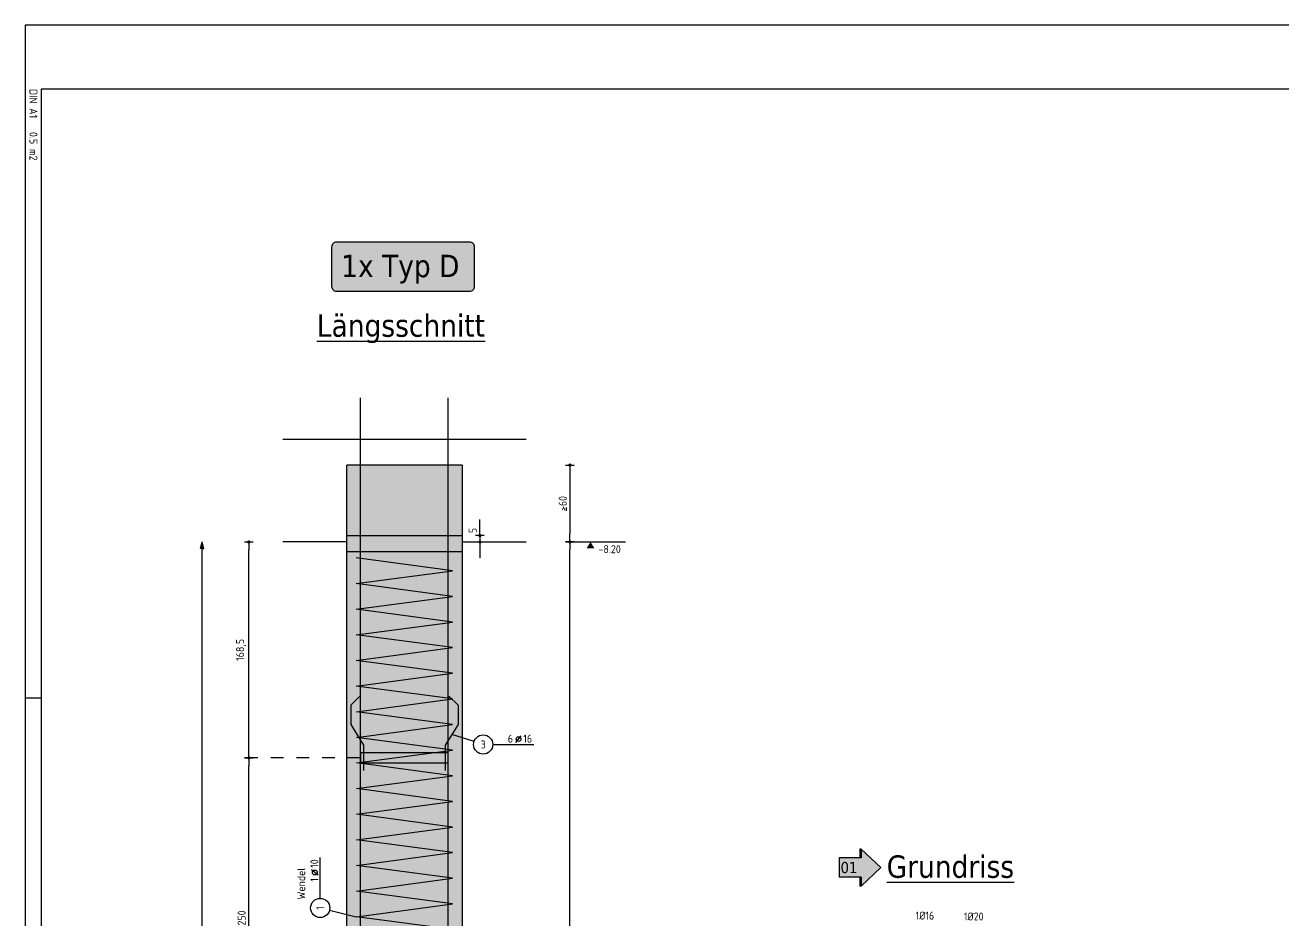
# Model space of a CAD drawing. Extents: x 11 to 30.7, y 16.9 to 38.7.
# Drawn here: x 11.02 to 20.84, y 30.94 to 37.93 of the extents above; entities that cross this region are included whole.
import ezdxf
from ezdxf.enums import TextEntityAlignment as Align

# ---------------------------------------------------------------- set-up
doc = ezdxf.new("R2010")
doc.units = 0
doc.header["$LTSCALE"] = 0.25
doc.linetypes.add('AUSGEZOGEN', pattern=[1000.01, 1000, 0.01])
doc.linetypes.add('DASHDOT2', pattern=[0.5, 0.25, -0.125, 0, -0.125])
for name, color, linetype in [('ACHSEN', 7, 'Continuous'), ('BETON', 7, 'Continuous'), ('grau_hell', 7, 'Continuous'), ('grau_mittel', 7, 'Continuous'), ('HILFE', 7, 'Continuous'), ('index', 7, 'Continuous'), ('koten', 7, 'Continuous'), ('MASSE', 7, 'Continuous'), ('OBJEKT', 7, 'Continuous'), ('RAHMEN', 7, 'Continuous'), ('RND', 7, 'Continuous'), ('STAHL', 7, 'Continuous'), ('TEXT', 7, 'Continuous')]:
    doc.layers.add(name, color=color, linetype=linetype)
doc.layers.add('NOPLOT', color=7, linetype='Continuous', plot=False)
doc.styles.add('helv', font='tahoma.ttf')
doc.styles.add('txt', font='isocp.shx')
doc.linetypes.add('ZICKZACK', pattern='A,0.0001,-0.2,[131,ltypeshp.shx,S=0.2,R=0,X=-0.2,Y=0],-0.4,[131,ltypeshp.shx,S=0.2,R=180,X=0.2,Y=0],-0.2', length=0.8001)
doc.dimstyles.new('DOT_I', dxfattribs={"dimscale": 0.25, "dimtxt": 0.25, "dimasz": 0.25, "dimexe": 0.1, "dimexo": 0.3, "dimgap": 0.1, "dimtad": 1, "dimdec": 3, "dimzin": 3, "dimtxsty": 'txt', "dimblk": 'DOT', "dimblk1": 'DOT', "dimblk2": 'DOT', "dimsah": 1, "dimcen": 0.1, "dimse1": 1, "dimse2": 1, "dimazin": 0, "dimtfac": 1, "dimtdec": 4, "dimtix": 1, "dimtmove": 2, "dimatfit": 3, "dimfxl": 0, "dimtvp": 1, "dimtolj": 1, "dimtzin": 0, "dimarcsym": 0})

# ---------------------------------------------------------------- blocks, each defined once
blk = doc.blocks.new('DINA1')
at = {"layer": 'RAHMEN'}
for p, q in [((0, 59.4), (0, 0)), ((0, 0), (84.1, 0))]:
    blk.add_line(p, q, dxfattribs=at)
at = {"layer": 'RAHMEN', "color": 5}
for p, q in [((2, 58.9), (2, 0.5)), ((2, 0.5), (83.6, 0.5))]:
    blk.add_line(p, q, dxfattribs=at)
at = {"layer": 'RAHMEN', "color": 7}
blk.add_line((21, 0), (21, 0.5), dxfattribs=at)
at = {"layer": 'RAHMEN', "color": 7, "style": 'txt'}
blk.add_text('DIN A1   0.5 m2', height=0.25, dxfattribs=at).set_placement((1.989, 0.133))
blk = doc.blocks.new('DOT')
at = {"layer": 'MASSE', "color": 7, "linetype": 'Continuous'}
for p, q in [((0, 0), (-1, 0)), ((0, 0.54), (0, -0.54))]:
    blk.add_line(p, q, dxfattribs=at)
at = {"layer": 'MASSE', "color": 7, "linetype": 'Continuous', "const_width": 0.2}
blk.add_lwpolyline([(-0.1, 0, 1), (0.1, 0, 1)], format="xyb", close=True, dxfattribs=at)
blk = doc.blocks.new('*D22')
at = {"layer": 'Defpoints', "color": 0, "linetype": 'AUSGEZOGEN', "transparency": 16777216}
for p in [(15.2694, 33.8939), (15.2694, 33.8939), (15.2694, 22.0939)]:
    blk.add_point(p, dxfattribs=at)
at = {"layer": 'MASSE', "color": 0, "linetype": 'AUSGEZOGEN', "lineweight": -2, "transparency": 16777216}
blk.add_line((15.2694, 22.1564), (15.2694, 33.8314), dxfattribs=at)
at = {"layer": 'MASSE', "color": 0, "linetype": 'AUSGEZOGEN', "lineweight": -2, "transparency": 16777216, "xscale": 0.0625, "yscale": 0.0625, "zscale": 0.0625}
for p, rotation in [((15.2694, 33.8939), 90), ((15.2694, 22.0939), 270)]:
    blk.add_blockref('DOT', p, dxfattribs=dict(at, rotation=rotation))
at = {"layer": 'MASSE', "color": 0, "linetype": 'AUSGEZOGEN', "transparency": 16777216, "insert": (15.2132, 27.9939), "char_height": 0.0625, "attachment_point": 5, "rotation": 90, "style": 'txt'}
blk.add_mtext('\\A1;1180', dxfattribs=at)
blk = doc.blocks.new('*D20')
at = {"layer": 'Defpoints', "color": 0, "linetype": 'AUSGEZOGEN', "ltscale": 0.1, "transparency": 16777216}
for p in [(14.567, 33.9439), (14.567, 33.8939), (14.567, 33.8939)]:
    blk.add_point(p, dxfattribs=at)
at = {"layer": 'MASSE', "color": 0, "linetype": 'AUSGEZOGEN', "lineweight": -2, "ltscale": 0.1, "transparency": 16777216}
for p, q in [((14.567, 34.0064), (14.567, 34.0689)), ((14.567, 33.9439), (14.567, 33.8939)), ((14.567, 33.8314), (14.567, 33.7689))]:
    blk.add_line(p, q, dxfattribs=at)
at = {"layer": 'MASSE', "color": 0, "linetype": 'AUSGEZOGEN', "lineweight": -2, "ltscale": 0.1, "transparency": 16777216, "xscale": 0.0625, "yscale": 0.0625, "zscale": 0.0625}
for p, rotation in [((14.567, 33.9439), 270), ((14.567, 33.8939), 90)]:
    blk.add_blockref('DOT', p, dxfattribs=dict(at, rotation=rotation))
at = {"layer": 'MASSE', "color": 0, "linetype": 'AUSGEZOGEN', "ltscale": 0.1, "transparency": 16777216, "insert": (14.5107, 33.9837), "char_height": 0.0625, "attachment_point": 5, "rotation": 90, "style": 'txt'}
blk.add_mtext('\\A1;5', dxfattribs=at)
blk = doc.blocks.new('OKRD_U')
at = {"color": 0, "linetype": 'ByBlock'}
blk.add_solid([(-0.125, -0.202), (0.125, -0.202), (0, 0)], dxfattribs=at)
at = {"color": 0, "linetype": 'ByBlock', "style": 'txt'}
blk.add_attdef('OKRD', (0.25, -0.35), '', height=0.25, dxfattribs=at)
blk = doc.blocks.new('*D21')
at = {"layer": 'Defpoints', "color": 0, "linetype": 'AUSGEZOGEN', "transparency": 16777216}
for p in [(15.2694, 34.4939), (15.2694, 33.8939), (15.2694, 33.8939)]:
    blk.add_point(p, dxfattribs=at)
at = {"layer": 'MASSE', "color": 0, "linetype": 'AUSGEZOGEN', "lineweight": -2, "transparency": 16777216}
blk.add_line((15.2694, 34.4314), (15.2694, 33.9564), dxfattribs=at)
at = {"layer": 'MASSE', "color": 0, "linetype": 'AUSGEZOGEN', "lineweight": -2, "transparency": 16777216, "xscale": 0.0625, "yscale": 0.0625, "zscale": 0.0625}
for p, rotation in [((15.2694, 34.4939), 90), ((15.2694, 33.8939), 270)]:
    blk.add_blockref('DOT', p, dxfattribs=dict(at, rotation=rotation))
at = {"layer": 'MASSE', "color": 0, "linetype": 'AUSGEZOGEN', "transparency": 16777216, "insert": (15.2132, 34.1939), "char_height": 0.0625, "attachment_point": 5, "rotation": 90, "style": 'txt'}
blk.add_mtext('\\A1;>60', dxfattribs=at)
blk = doc.blocks.new('RND_LEI')
at = {"layer": 'RND', "color": 7, "linetype": 'Continuous'}
blk.add_line((1.022, 0.066), (1.19, 0.27), dxfattribs=at)
for centre, radius in [((0, 0), 0.3), ((1.106, 0.168), 0.075)]:
    blk.add_circle(centre, radius, dxfattribs=at)
at = {"layer": 'RND', "color": 7, "linetype": 'Continuous', "style": 'txt'}
blk.add_attdef('POSL', text='', height=0.25, dxfattribs=at).set_placement((0, 0), align=Align.MIDDLE)
blk.add_attdef('ANZ', text='', height=0.25, dxfattribs=at).set_placement((0.931, 0.057), align=Align.RIGHT)
for tag, p in [('DUM', (1.253, 0.057)), ('ABSTD', (1.674, 0.057)), ('POSTXT', (0.374, -0.327))]:
    blk.add_attdef(tag, p, '', height=0.25, dxfattribs=at)
blk = doc.blocks.new('Pfeillinie')
at = {"layer": 'TEXT', "linetype": 'Continuous'}
blk.add_hatch(color=7, dxfattribs=at).paths.add_polyline_path([(0, 0), (-0.8, 0.2), (-0.8, 0), (-0.8, -0.2)])
at = {"layer": 'TEXT', "color": 7, "linetype": 'Continuous'}
for p, q in [((-0.8, 0), (-0.8, 0.2)), ((-0.8, 0.2), (0, 0)), ((-0.8, 0), (-0.8, -0.2)), ((-0.8, -0.2), (0, 0))]:
    blk.add_line(p, q, dxfattribs=at)
blk = doc.blocks.new('*D49')
at = {"layer": 'Defpoints', "color": 0, "linetype": 'AUSGEZOGEN', "transparency": 16777216}
for p in [(12.7627, 32.2089), (12.7627, 32.2089), (12.7627, 29.7089)]:
    blk.add_point(p, dxfattribs=at)
at = {"layer": 'MASSE', "color": 0, "linetype": 'AUSGEZOGEN', "lineweight": -2, "transparency": 16777216}
blk.add_line((12.7627, 29.7714), (12.7627, 32.1464), dxfattribs=at)
at = {"layer": 'MASSE', "color": 0, "linetype": 'AUSGEZOGEN', "lineweight": -2, "transparency": 16777216, "xscale": 0.0625, "yscale": 0.0625, "zscale": 0.0625}
for p, rotation in [((12.7627, 32.2089), 90), ((12.7627, 29.7089), 270)]:
    blk.add_blockref('DOT', p, dxfattribs=dict(at, rotation=rotation))
at = {"layer": 'MASSE', "color": 0, "linetype": 'AUSGEZOGEN', "transparency": 16777216, "insert": (12.7065, 30.9589), "char_height": 0.0625, "attachment_point": 5, "rotation": 90, "style": 'txt'}
blk.add_mtext('\\A1;250', dxfattribs=at)
blk = doc.blocks.new('*D50')
at = {"layer": 'Defpoints', "color": 0, "linetype": 'AUSGEZOGEN', "transparency": 16777216}
for p in [(12.7627, 33.8939), (12.7627, 33.8939), (12.7627, 32.2089)]:
    blk.add_point(p, dxfattribs=at)
at = {"layer": 'MASSE', "color": 0, "linetype": 'AUSGEZOGEN', "lineweight": -2, "transparency": 16777216}
blk.add_line((12.7627, 32.2714), (12.7627, 33.8314), dxfattribs=at)
at = {"layer": 'MASSE', "color": 0, "linetype": 'AUSGEZOGEN', "lineweight": -2, "transparency": 16777216, "xscale": 0.0625, "yscale": 0.0625, "zscale": 0.0625}
for p, rotation in [((12.7627, 33.8939), 90), ((12.7627, 32.2089), 270)]:
    blk.add_blockref('DOT', p, dxfattribs=dict(at, rotation=rotation))
at = {"layer": 'MASSE', "color": 0, "linetype": 'AUSGEZOGEN', "transparency": 16777216, "insert": (12.7018, 33.0514), "char_height": 0.0625, "attachment_point": 5, "rotation": 90, "style": 'txt'}
blk.add_mtext('\\A1;168,5', dxfattribs=at)
blk = doc.blocks.new('hin_ind5')
at = {"layer": 'grau_hell', "linetype": 'AUSGEZOGEN'}
h = blk.add_hatch(color=9, dxfattribs=at)
h.dxf.hatch_style = 2
h.paths.add_polyline_path([(0, 0), (0.619, -0.577), (0.619, -0.3), (1.306, -0.3), (1.306, 0.3), (0.619, 0.3), (0.619, 0.577)])
h.paths.add_polyline_path([(0.34, -0.274), (1.311, -0.274), (1.311, 0.274), (0.34, 0.274)], flags=9)
at = {"layer": 'OBJEKT', "linetype": 'AUSGEZOGEN'}
for points in [[(0.619, 0.3), (0.66, 0.3), (0.66, 0.577), (0.619, 0.577)], [(0.619, -0.577), (0.66, -0.577), (0.66, -0.3), (0.619, -0.3)]]:
    blk.add_hatch(color=1, dxfattribs=at).paths.add_polyline_path(points)
at = {"layer": 'OBJEKT', "color": 1, "linetype": 'AUSGEZOGEN'}
for p, q in [((0, 0), (0.619, 0.577)), ((0.619, 0.577), (0.619, 0.3)), ((0.619, 0.577), (0.66, 0.577)), ((0.66, 0.577), (0.66, 0.3)), ((0, 0), (0.619, -0.577)), ((0.619, 0.3), (1.306, 0.3)), ((1.306, 0.3), (1.306, -0.3)), ((0.619, -0.3), (0.619, -0.577)), ((0.619, -0.3), (1.306, -0.3)), ((0.66, -0.3), (0.66, -0.577))]:
    blk.add_line(p, q, dxfattribs=at)
at = {"layer": 'OBJEKT', "color": 7, "linetype": 'AUSGEZOGEN'}
blk.add_line((0.619, -0.577), (0.66, -0.577), dxfattribs=at)
at = {"layer": 'index', "color": 1, "linetype": 'Continuous', "style": 'helv'}
blk.add_attdef('INDEX', text='', height=0.35, rotation=360, dxfattribs=at).set_placement((1.259, 0), align=Align.MIDDLE_RIGHT)

msp = doc.modelspace()

# ---------------------------------------------------------------- hatches: boundary and pattern name
at = {"layer": 'grau_hell'}
msp.add_hatch(color=9, dxfattribs=at).paths.add_polyline_path([(14.4845, 35.8486, 0.414214), (14.522, 35.8861), (14.522, 36.199, 0.414214), (14.4845, 36.2365), (13.4493, 36.2365, 0.414214), (13.4118, 36.199), (13.4118, 35.8861, 0.414214), (13.4493, 35.8486)])
at = {"layer": 'grau_mittel'}
h = msp.add_hatch(color=61, dxfattribs=at)
h.paths.add_polyline_path([(14.427, 33.9439), (14.427, 34.4939), (13.527, 34.4939), (13.527, 33.9439)])
h.paths.add_polyline_path([(13.527, 22.0939), (14.427, 22.0939), (14.427, 33.9439), (13.527, 33.9439)])

# ---------------------------------------------------------------- linework, layer by layer
at = {"layer": 'ACHSEN', "color": 102, "linetype": 'DASHDOT2'}
msp.add_line((13.634, 32.2089), (12.7627, 32.2089), dxfattribs=at)
at = {"layer": 'BETON', "color": 6, "linetype": 'AUSGEZOGEN'}
for p, q in [((13.527, 22.0939), (13.527, 34.4939)), ((14.427, 34.4939), (13.527, 34.4939)), ((14.427, 34.4939), (14.427, 22.0939))]:
    msp.add_line(p, q, dxfattribs=at)
at = {"layer": 'HILFE', "color": 102, "linetype": 'AUSGEZOGEN'}
msp.add_line((15.2694, 33.8939), (15.703, 33.8939), dxfattribs=at)
at = {"layer": 'MASSE', "color": 7, "linetype": 'AUSGEZOGEN'}
msp.add_line((15.2391, 34.1635), (15.2391, 34.1366), dxfattribs=at)
at = {"layer": 'NOPLOT', "color": 191, "linetype": 'Continuous'}
msp.add_line((13.527, 33.8189), (14.427, 33.8189), dxfattribs=at)
at = {"layer": 'OBJEKT', "color": 7, "linetype": 'AUSGEZOGEN'}
for p, q in [((14.927, 34.6939), (13.027, 34.6939)), ((13.527, 33.8939), (13.027, 33.8939)), ((14.427, 33.8939), (14.927, 33.8939))]:
    msp.add_line(p, q, dxfattribs=at)
at = {"layer": 'OBJEKT', "color": 7, "linetype": 'ZICKZACK', "ltscale": 0.1}
msp.add_line((13.527, 33.9439), (14.427, 33.9439), dxfattribs=at)
at = {"layer": 'OBJEKT', "color": 1, "linetype": 'AUSGEZOGEN'}
msp.add_lwpolyline([(13.4493, 36.2365), (14.4845, 36.2365, -0.414214), (14.522, 36.199), (14.522, 35.8861, -0.414214), (14.4845, 35.8486), (13.4493, 35.8486, -0.414214), (13.4118, 35.8861), (13.4118, 36.199, -0.414214)], format="xyb", close=True, dxfattribs=at)
at = {"layer": 'RND', "color": 102, "linetype": 'AUSGEZOGEN'}
for p, q in [((14.5206, 32.3356), (14.3476, 32.3915)), ((13.3931, 31.0195), (13.6019, 30.9689))]:
    msp.add_line(p, q, dxfattribs=at)
at = {"layer": 'RND', "color": 7, "linetype": 'AUSGEZOGEN'}
for p, q in [((14.6671, 32.3131), (14.9871, 32.3131)), ((13.3202, 31.1122), (13.3202, 31.4322))]:
    msp.add_line(p, q, dxfattribs=at)
at = {"layer": 'RND', "color": 1, "linetype": 'AUSGEZOGEN'}
for points in [[(13.634, 22.1689), (13.634, 35.0189)], [(14.32, 22.1689), (14.32, 35.0189)], [(14.352, 30.8689), (13.602, 30.9689), (14.352, 31.0689), (13.602, 31.1689), (14.352, 31.2689), (13.602, 31.3689), (14.352, 31.4689), (13.602, 31.5689), (14.352, 31.6689), (13.602, 31.7689), (14.352, 31.8689), (13.602, 31.9689), (14.352, 32.0689), (13.602, 32.1689), (14.352, 32.2689), (13.602, 32.3689), (14.3519, 32.4689), (13.602, 32.5689), (14.3519, 32.6689), (13.6019, 32.7689), (14.3519, 32.8689), (13.6019, 32.9689), (14.3519, 33.0689), (13.6019, 33.1689), (14.3519, 33.2689), (13.6019, 33.3689), (14.3519, 33.4689), (13.6019, 33.5689), (14.3519, 33.6689), (13.6019, 33.7689)], [(13.6287, 32.6896), (13.558, 32.6189), (13.558, 32.4689), (13.658, 32.3089), (13.658, 32.1089)], [(14.3253, 32.6896), (14.396, 32.6189), (14.396, 32.4689), (14.296, 32.3089), (14.296, 32.1089)]]:
    msp.add_lwpolyline(points, dxfattribs=at)
at = {"layer": 'RND', "color": 102, "linetype": 'AUSGEZOGEN'}
msp.add_lwpolyline([(12.3988, 22.0939), (12.3988, 33.8939)], dxfattribs=at)
at = {"layer": 'STAHL', "color": 102, "linetype": 'AUSGEZOGEN'}
msp.add_lwpolyline([(13.634, 32.1689), (14.32, 32.1689), (14.32, 32.2489), (13.634, 32.2489)], close=True, dxfattribs=at)

# ---------------------------------------------------------------- block references
at = {"layer": 'index', "color": 191, "linetype": 'AUSGEZOGEN'}
ref = msp.add_blockref('hin_ind5', (17.6979, 31.3525), dxfattribs=dict(at, xscale=-0.2499999999999991, yscale=0.2499999999999994, zscale=0.2499999999999994, rotation=359.9761684044309))
ref.add_attrib('INDEX', '01', dxfattribs={"color": 1, "linetype": 'Continuous', "height": 0.0875, "rotation": 359.97617, "style": 'helv'}).set_placement((17.5137, 31.3525), align=Align.MIDDLE_RIGHT)
at = {"layer": 'koten', "color": 7, "linetype": 'AUSGEZOGEN', "ltscale": 0.1, "xscale": 0.25, "yscale": 0.25, "zscale": 0.25}
msp.add_blockref('OKRD_U', (15.4301, 33.8939), dxfattribs=at).add_auto_attribs({'OKRD': '-8.20'})
at = {"layer": 'RAHMEN', "xscale": 0.25, "yscale": 0.25, "zscale": 0.25, "rotation": 270}
msp.add_blockref('DINA1', (11.0167, 37.9276), dxfattribs=at)
at = {"layer": 'RND', "color": 102, "linetype": 'AUSGEZOGEN', "xscale": 0.0625, "yscale": 0.0625, "zscale": 0.0625, "rotation": 90}
msp.add_blockref('Pfeillinie', (12.3988, 33.8939), dxfattribs=at)
at = {"layer": 'RND', "color": 7, "linetype": 'AUSGEZOGEN', "xscale": 0.25, "yscale": 0.25, "zscale": 0.25}
msp.add_blockref('RND_LEI', (14.5921, 32.3131), dxfattribs=at).add_auto_attribs({'POSL': '3', 'DUM': '16', 'ANZ': '6'})
at = {"layer": 'RND', "color": 7, "linetype": 'AUSGEZOGEN', "xscale": 0.25, "yscale": 0.25, "zscale": 0.25, "rotation": 90}
msp.add_blockref('RND_LEI', (13.3202, 31.0372), dxfattribs=at).add_auto_attribs({'POSL': '1', 'DUM': '10', 'ANZ': '1'})

# ---------------------------------------------------------------- texts
at = {"layer": 'TEXT', "color": 5, "linetype": 'AUSGEZOGEN', "style": 'helv'}
for s, p in [('1x Typ D', (13.4839, 35.9609)), ('%%ULängsschnitt', (13.2939, 35.4956)), ('%%UGrundriss', (17.7422, 31.2724))]:
    msp.add_text(s, height=0.175, dxfattribs=at).set_placement(p)
at = {"layer": 'TEXT', "color": 7, "linetype": 'AUSGEZOGEN', "style": 'txt'}
msp.add_text('Wendel', height=0.0625, rotation=90, dxfattribs=at).set_placement((13.2029, 31.1024))
for s, p in [('1%%C16', (17.9679, 30.946)), ('1%%C20', (18.3449, 30.9393))]:
    msp.add_text(s, height=0.0625, dxfattribs=at).set_placement(p)

# ---------------------------------------------------------------- dimensions: what is measured, and where the dimension line sits
at = {"layer": 'MASSE', "color": 7, "linetype": 'AUSGEZOGEN'}
dim = msp.add_linear_dim(base=(15.2694, 33.8939), p1=(15.2694, 34.4939), p2=(15.2694, 33.8939), angle=90, text='><>', dimstyle='DOT_I', override={"dimdec": 0, "dimlfac": 100}, dxfattribs=at)
dim.commit()
dim.dimension.update_dxf_attribs({"geometry": '*D21', "text_midpoint": (15.2132, 34.1939)})
at = {"layer": 'MASSE', "color": 7, "linetype": 'AUSGEZOGEN', "ltscale": 0.1}
dim = msp.add_linear_dim(base=(14.567, 33.8939), p1=(14.567, 33.9439), p2=(14.567, 33.8939), angle=90, dimstyle='DOT_I', override={"dimdec": 0, "dimlfac": 100}, dxfattribs=at)
dim.commit()
dim.dimension.update_dxf_attribs({"geometry": '*D20', "text_midpoint": (14.5107, 33.9837), "dimtype": 160})
at = {"layer": 'MASSE', "color": 7, "linetype": 'AUSGEZOGEN'}
for base, p1, p2, override, picture, middle in [((12.7627, 33.8939), (12.7627, 32.2089), (12.7627, 33.8939), {"dimdec": 1, "dimlfac": 100}, '*D50', (12.7018, 33.0514)), ((15.2694, 33.8939), (15.2694, 22.0939), (15.2694, 33.8939), {"dimscale": 0.25, "dimdec": 0, "dimlfac": 100}, '*D22', (15.2132, 27.9939)), ((12.7627, 32.2089), (12.7627, 29.7089), (12.7627, 32.2089), {"dimdec": 0, "dimlfac": 100}, '*D49', (12.7065, 30.9589))]:
    dim = msp.add_linear_dim(base=base, p1=p1, p2=p2, angle=90, dimstyle='DOT_I', override=override, dxfattribs=at)
    dim.commit()
    dim.dimension.update_dxf_attribs({"geometry": picture, "text_midpoint": middle})

doc.saveas('drawing.dxf')
